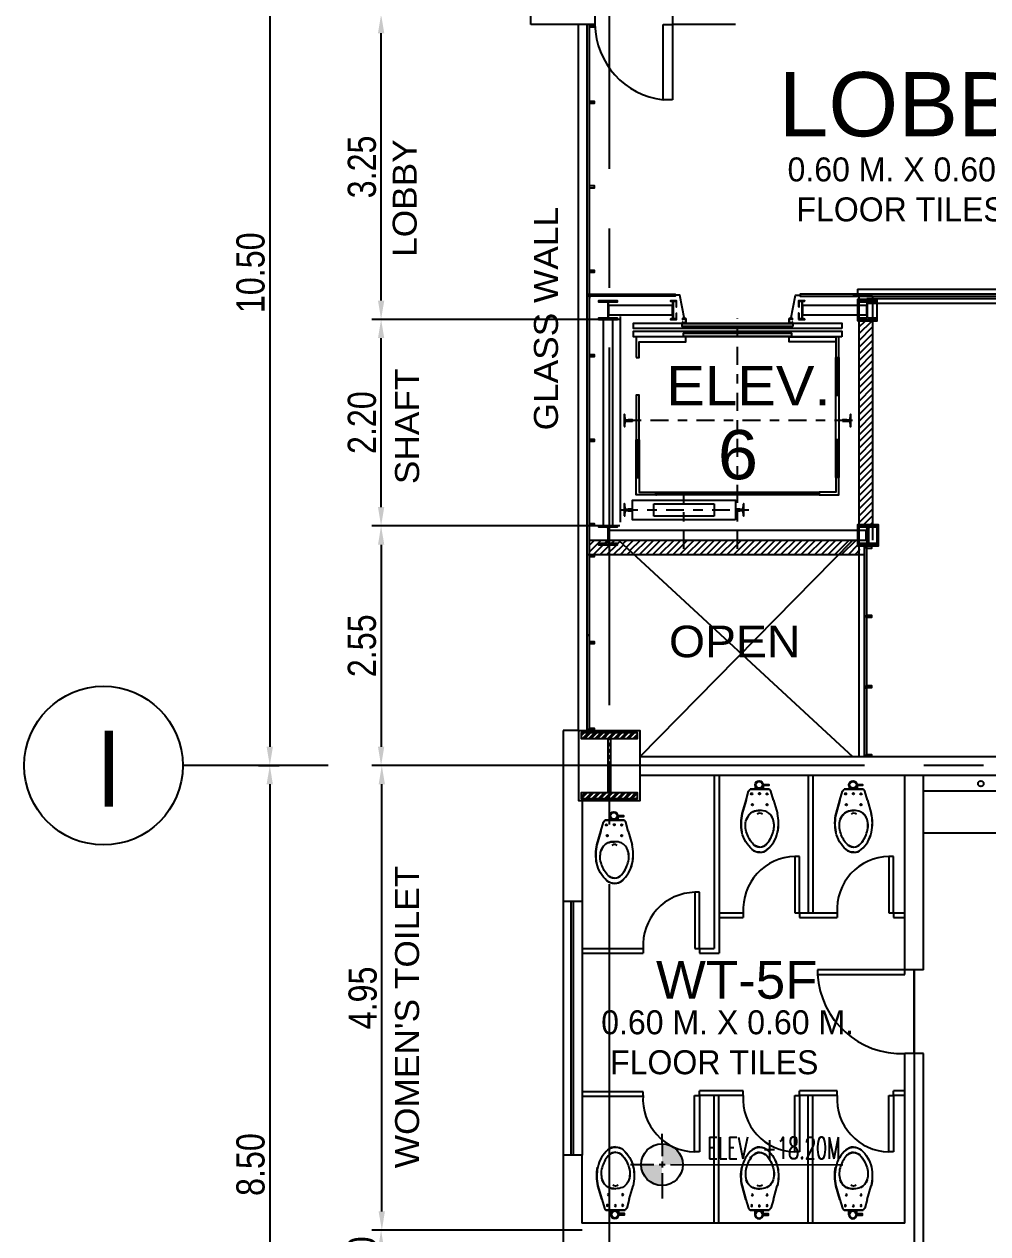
# Model space of a CAD drawing. Header units: millimetres. Extents: x 2148 to 2681, y 758 to 986.
# Drawn here: x 2406.58 to 2416.85, y 879.03 to 891.92 of the extents above; entities that cross this region are included whole.
import ezdxf

# ---------------------------------------------------------------- set-up
doc = ezdxf.new("R2010")
doc.units = ezdxf.units.MM
for name, pattern in [('ACAD_ISO02W100', [15, 12, -3]), ('CENTER2', [28.575, 19.05, -3.175, 3.175, -3.175]), ('DASHED2', [0.375, 0.25, -0.125])]:
    doc.linetypes.add(name, pattern=pattern)
for name, color, linetype in [('A-Hatch', 253, 'Continuous'), ('A-Mullion', 2, 'Continuous'), ('A-Stairs', 1, 'Continuous'), ('A-Wall', 4, 'Continuous'), ('A-Wall-RC', 6, 'Continuous'), ('A-wdw-glaz', 2, 'Continuous'), ('ar elev', 2, 'Continuous'), ('cladding', 2, 'Continuous'), ('COL-EX', 2, 'Continuous'), ('DR', 7, 'Continuous'), ('FIXTURE', 1, 'Continuous'), ('HATCH', 8, 'Continuous'), ('Layer1', 5, 'Continuous'), ('p-boarder', 2, 'Continuous'), ('QUOTE', 2, 'Continuous'), ('S_GRID LINES', 252, 'Continuous'), ('TEXT', 6, 'Continuous')]:
    doc.layers.add(name, color=color, linetype=linetype)
doc.styles.add('100', font='SIMPLEX.shx', dxfattribs={"height": 0.25})
doc.styles.add('ARIALNW', font='ARIALN.TTF')
doc.styles.add('MMTX$0$ESMX$0$X-OPTA1D', font='x-opta1d')
doc.styles.add('SWISS', font='swissl.ttf')
doc.dimstyles.new('DIM 100', dxfattribs={"dimtxt": 0.2, "dimasz": 0.2, "dimexe": 0.1, "dimexo": 0, "dimgap": 0.05, "dimtad": 1, "dimzin": 0, "dimdsep": 46, "dimtxsty": 'ARIALNW', "dimcen": 0.09, "dimclrd": 6, "dimclre": 6, "dimclrt": 13, "dimadec": 0, "dimazin": 0, "dimtfac": 1, "dimtofl": 0, "dimtmove": 2, "dimatfit": 3, "dimfxl": 1, "dimtolj": 1, "dimtzin": 0, "dimarcsym": 0})

# ---------------------------------------------------------------- blocks, each defined once
blk = doc.blocks.new('BOWL')
at = {"layer": 'DR', "color": 7, "linetype": 'Continuous'}
for p, q in [((-75570.291, -368.114), (-75570.431, -368.074)), ((-75570.431, -368.074), (-75570.291, -368.114)), ((-75570.291, -368.114), (-75570.199, -368.141)), ((-75570.199, -368.141), (-75570.178, -368.158)), ((-75570.178, -368.158), (-75570.178, -368.356)), ((-75570.178, -368.356), (-75570.178, -368.158)), ((-75570.291, -368.4), (-75570.431, -368.44)), ((-75570.291, -368.4), (-75570.431, -368.44)), ((-75570.291, -368.4), (-75570.199, -368.373)), ((-75570.199, -368.373), (-75570.178, -368.356))]:
    blk.add_line(p, q, dxfattribs=at)
at = {"layer": 'DR', "color": 8, "linetype": 'Continuous'}
for p, q in [((-75570.132, -368.209), (-75570.178, -368.209)), ((-75570.132, -368.292), (-75570.178, -368.292))]:
    blk.add_line(p, q, dxfattribs=at)
at = {"layer": 'DR', "color": 7, "linetype": 'Continuous'}
for points in [[(-75570.833, -368.257, -0.190094), (-75570.805, -368.179, -0.160718), (-75570.625, -368.072, -0.104398), (-75570.431, -368.074, -0.104398)], [(-75570.833, -368.257, 0.190094), (-75570.805, -368.335, 0.160718), (-75570.625, -368.442, 0.104398), (-75570.431, -368.44, 0.104398)]]:
    blk.add_lwpolyline(points, format="xyb", dxfattribs=at)
at = {"layer": 'DR', "color": 8, "linetype": 'Continuous'}
for points in [[(-75570.778, -368.256, -0.187036), (-75570.752, -368.192, -0.115027), (-75570.636, -368.123, -0.170967), (-75570.493, -368.118, -0.209642), (-75570.413, -368.185, -0.096036), (-75570.4, -368.257)], [(-75570.778, -368.258, 0.187036), (-75570.752, -368.322, 0.115027), (-75570.636, -368.391, 0.170967), (-75570.493, -368.396, 0.209642), (-75570.413, -368.329, 0.096036), (-75570.4, -368.257)]]:
    blk.add_lwpolyline(points, format="xyb", dxfattribs=at)
at = {"layer": 'DR', "color": 7, "linetype": 'Continuous'}
blk.add_lwpolyline([(-75570.141, -368.292), (-75570.128, -368.292), (-75570.128, -368.35), (-75570.141, -368.35)], close=True, dxfattribs=at)
at = {"layer": 'DR', "color": 8, "linetype": 'Continuous'}
for centre, radius in [((-75570.338, -368.181), 0.00745), ((-75570.226, -368.173), 0.00745), ((-75570.338, -368.333), 0.00745), ((-75570.227, -368.333), 0.00745), ((-75570.224, -368.254), 0.00745), ((-75570.132, -368.25), 0.035)]:
    blk.add_circle(centre, radius, dxfattribs=at)
at = {"layer": 'DR', "color": 7, "linetype": 'Continuous'}
blk.add_circle((-75570.132, -368.25), 0.0417, dxfattribs=at)
for centre, radius, start, end in [((-75570.534, -368.531), 0.469, 77.28, 101.1199), ((-75570.719, -368.253), 0.113, 138.4248, 182.2387), ((-75570.719, -368.261), 0.113, 177.7613, 221.5752), ((-75570.553, -368.115), 0.335, 221.3231, 257.5875), ((-75570.534, -367.983), 0.469, 258.8801, 282.72)]:
    blk.add_arc(centre, radius, start, end, dxfattribs=at)
at = {"layer": 'DR', "color": 8, "linetype": 'Continuous'}
for centre, radius, start, end in [((-75570.682, -368.258), 0.096, 129.0871, 179.204), ((-75570.53, -368.243), 0.131, 26.2125, 73.5731), ((-75570.591, -368.255), 0.191, 359.4176, 21.3602), ((-75570.682, -368.256), 0.096, 180.796, 230.9129), ((-75570.47, -368.257), 0.0422, 318.929, 41.071), ((-75570.591, -368.259), 0.191, 338.6398, 0.5824), ((-75570.546, -368.108), 0.297, 228.446, 252.3404), ((-75570.557, -368.192), 0.214, 248.4444, 287.252), ((-75570.53, -368.271), 0.131, 286.4269, 333.7875)]:
    blk.add_arc(centre, radius, start, end, dxfattribs=at)
blk = doc.blocks.new('*D2541')
at = {"layer": 'Defpoints', "color": 0, "transparency": 16777216}
for p in [(2408.651, 894.522, 0), (2409.076, 884.021, 0), (2409.195, 884.021)]:
    blk.add_point(p, dxfattribs=at)
at = {"layer": 'FIXTURE', "color": 6, "lineweight": -2, "transparency": 16777216}
for p, q in [((2408.651, 894.522), (2409.295, 894.522)), ((2409.195, 894.322), (2409.195, 884.221)), ((2409.076, 884.021), (2409.295, 884.021))]:
    blk.add_line(p, q, dxfattribs=at)
at = {"layer": 'FIXTURE', "color": 6, "transparency": 16777216}
for points in [[(2409.161, 894.322), (2409.228, 894.322), (2409.195, 894.522)], [(2409.161, 884.221), (2409.228, 884.221), (2409.195, 884.021)]]:
    blk.add_solid(points, dxfattribs=at)
at = {"layer": 'FIXTURE', "color": 13, "transparency": 16777216, "insert": (2408.991, 889.271), "char_height": 0.3, "attachment_point": 5, "rotation": 90, "style": 'ARIALNW'}
blk.add_mtext('\\A1;10.50', dxfattribs=at)
blk = doc.blocks.new('*D2542')
at = {"layer": 'Defpoints', "color": 0, "transparency": 16777216}
for p in [(2410.381, 888.774), (2412.926, 888.774, 0), (2412.926, 886.574, 0)]:
    blk.add_point(p, dxfattribs=at)
at = {"layer": 'FIXTURE', "color": 6, "lineweight": -2, "transparency": 16777216}
for p, q in [((2412.926, 888.774), (2410.281, 888.774)), ((2410.381, 886.774), (2410.381, 888.574)), ((2412.926, 886.574), (2410.281, 886.574))]:
    blk.add_line(p, q, dxfattribs=at)
at = {"layer": 'FIXTURE', "color": 6, "transparency": 16777216}
for points in [[(2410.348, 888.574), (2410.415, 888.574), (2410.381, 888.774)], [(2410.348, 886.774), (2410.415, 886.774), (2410.381, 886.574)]]:
    blk.add_solid(points, dxfattribs=at)
at = {"layer": 'FIXTURE', "color": 13, "transparency": 16777216, "insert": (2410.178, 887.674), "char_height": 0.3, "attachment_point": 5, "rotation": 90, "style": 'ARIALNW'}
blk.add_mtext('\\A1;2.20', dxfattribs=at)
blk = doc.blocks.new('*D2543')
at = {"layer": 'Defpoints', "color": 0, "transparency": 16777216}
for p in [(2412.484, 886.574), (2410.381, 884.021), (2412.321, 884.021, 0)]:
    blk.add_point(p, dxfattribs=at)
at = {"layer": 'FIXTURE', "color": 6, "lineweight": -2, "transparency": 16777216}
for p, q in [((2412.484, 886.574), (2410.281, 886.574)), ((2410.381, 886.374), (2410.381, 884.221)), ((2412.321, 884.021), (2410.281, 884.021))]:
    blk.add_line(p, q, dxfattribs=at)
at = {"layer": 'FIXTURE', "color": 6, "transparency": 16777216}
for points in [[(2410.348, 886.374), (2410.415, 886.374), (2410.381, 886.574)], [(2410.348, 884.221), (2410.415, 884.221), (2410.381, 884.021)]]:
    blk.add_solid(points, dxfattribs=at)
at = {"layer": 'FIXTURE', "color": 13, "transparency": 16777216, "insert": (2410.178, 885.297), "char_height": 0.3, "attachment_point": 5, "rotation": 90, "style": 'ARIALNW'}
blk.add_mtext('\\A1;2.55', dxfattribs=at)
blk = doc.blocks.new('*D2544')
at = {"layer": 'Defpoints', "color": 0, "transparency": 16777216}
for p in [(2410.381, 892.023), (2410.941, 892.023), (2410.941, 888.774)]:
    blk.add_point(p, dxfattribs=at)
at = {"layer": 'FIXTURE', "color": 6, "lineweight": -2, "transparency": 16777216}
for p, q in [((2410.941, 892.023), (2410.281, 892.023)), ((2410.381, 888.974), (2410.381, 891.823)), ((2410.941, 888.774), (2410.281, 888.774))]:
    blk.add_line(p, q, dxfattribs=at)
at = {"layer": 'FIXTURE', "color": 6, "transparency": 16777216}
for points in [[(2410.348, 891.823), (2410.415, 891.823), (2410.381, 892.023)], [(2410.348, 888.974), (2410.415, 888.974), (2410.381, 888.774)]]:
    blk.add_solid(points, dxfattribs=at)
at = {"layer": 'FIXTURE', "color": 13, "transparency": 16777216, "insert": (2410.178, 890.398), "char_height": 0.3, "attachment_point": 5, "rotation": 90, "style": 'ARIALNW'}
blk.add_mtext('\\A1;3.25', dxfattribs=at)
blk = doc.blocks.new('*D2545')
at = {"layer": 'Defpoints', "color": 0, "transparency": 16777216}
for p in [(2409.195, 884.021, 0), (2409.195, 875.519), (2409.295, 875.519, 0)]:
    blk.add_point(p, dxfattribs=at)
at = {"layer": 'FIXTURE', "color": 6, "lineweight": -2, "transparency": 16777216}
for p, q in [((2409.195, 884.021), (2409.295, 884.021)), ((2409.195, 883.821), (2409.195, 875.719)), ((2409.295, 875.519), (2409.095, 875.519))]:
    blk.add_line(p, q, dxfattribs=at)
at = {"layer": 'FIXTURE', "color": 6, "transparency": 16777216}
for points in [[(2409.161, 883.821), (2409.228, 883.821), (2409.195, 884.021)], [(2409.161, 875.719), (2409.228, 875.719), (2409.195, 875.519)]]:
    blk.add_solid(points, dxfattribs=at)
at = {"layer": 'FIXTURE', "color": 13, "transparency": 16777216, "insert": (2408.991, 879.77), "char_height": 0.3, "attachment_point": 5, "rotation": 90, "style": 'ARIALNW'}
blk.add_mtext('\\A1;8.50', dxfattribs=at)
blk = doc.blocks.new('*D2547')
at = {"layer": 'Defpoints', "color": 0, "transparency": 16777216}
for p in [(2410.389, 884.021), (2414.016, 884.021, 0), (2412.523, 879.07, 0)]:
    blk.add_point(p, dxfattribs=at)
at = {"layer": 'FIXTURE', "color": 6, "lineweight": -2, "transparency": 16777216}
for p, q in [((2414.016, 884.021), (2410.289, 884.021)), ((2410.389, 879.27), (2410.389, 883.821)), ((2412.523, 879.07), (2410.289, 879.07))]:
    blk.add_line(p, q, dxfattribs=at)
at = {"layer": 'FIXTURE', "color": 6, "transparency": 16777216}
for points in [[(2410.355, 883.821), (2410.422, 883.821), (2410.389, 884.021)], [(2410.355, 879.27), (2410.422, 879.27), (2410.389, 879.07)]]:
    blk.add_solid(points, dxfattribs=at)
at = {"layer": 'FIXTURE', "color": 13, "transparency": 16777216, "insert": (2410.186, 881.545), "char_height": 0.3, "attachment_point": 5, "rotation": 90, "style": 'ARIALNW'}
blk.add_mtext('\\A1;4.95', dxfattribs=at)
blk = doc.blocks.new('*D2548')
at = {"layer": 'Defpoints', "color": 0, "transparency": 16777216}
for p in [(2412.215, 879.07), (2410.381, 878.27), (2412.526, 878.27, 0)]:
    blk.add_point(p, dxfattribs=at)
at = {"layer": 'FIXTURE', "color": 6, "lineweight": -2, "transparency": 16777216}
for p, q in [((2412.215, 879.07), (2410.281, 879.07)), ((2410.381, 878.87), (2410.381, 878.47)), ((2412.526, 878.27), (2410.281, 878.27))]:
    blk.add_line(p, q, dxfattribs=at)
at = {"layer": 'FIXTURE', "color": 6, "transparency": 16777216}
for points in [[(2410.348, 878.87), (2410.415, 878.87), (2410.381, 879.07)], [(2410.348, 878.47), (2410.415, 878.47), (2410.381, 878.27)]]:
    blk.add_solid(points, dxfattribs=at)
at = {"layer": 'FIXTURE', "color": 13, "transparency": 16777216, "insert": (2410.178, 878.67), "char_height": 0.3, "attachment_point": 5, "rotation": 90, "style": 'ARIALNW'}
blk.add_mtext('\\A1;0.80', dxfattribs=at)
blk = doc.blocks.new('*D2554')
at = {"layer": 'Defpoints', "color": 0, "transparency": 16777216}
for p in [(2416.063, 880.954, 0), (2415.061, 875.543), (2416.063, 874.077)]:
    blk.add_point(p, dxfattribs=at)
at = {"layer": 'FIXTURE', "color": 6, "lineweight": -2, "transparency": 16777216}
for p, q in [((2416.063, 880.954), (2416.063, 873.977)), ((2415.061, 875.543), (2415.061, 873.977)), ((2415.261, 874.077), (2415.863, 874.077))]:
    blk.add_line(p, q, dxfattribs=at)
at = {"layer": 'FIXTURE', "color": 6, "transparency": 16777216}
for points in [[(2415.261, 874.11), (2415.261, 874.043), (2415.061, 874.077)], [(2415.863, 874.11), (2415.863, 874.043), (2416.063, 874.077)]]:
    blk.add_solid(points, dxfattribs=at)
at = {"layer": 'FIXTURE', "color": 13, "transparency": 16777216, "insert": (2415.562, 874.28), "char_height": 0.3, "attachment_point": 5, "style": 'ARIALNW'}
blk.add_mtext('\\A1;1.00', dxfattribs=at)

msp = doc.modelspace()

# ---------------------------------------------------------------- hatches: boundary and pattern name
at = {"layer": 'A-Hatch'}
h = msp.add_hatch(dxfattribs=at)
h.set_pattern_fill('ANSI32', color=256, scale=0.005, style=0)
h.set_pattern_definition([(45, (122.653275, 3e-13), (-0.0336759605, 0.0336759605), []), (45, (122.675726, 3e-13), (-0.0336759605, 0.0336759605), [])])
h.paths.add_polyline_path([(2412.8288363, 884.308508), (2413.1138363, 884.308508), (2413.1138363, 884.368508), (2412.5138363, 884.368508), (2412.5138363, 884.308508), (2412.7988363, 884.308508), (2412.7988363, 883.728508), (2412.5138363, 883.728508), (2412.5138363, 883.668508), (2413.1138363, 883.668508), (2413.1138363, 883.728508), (2412.8288363, 883.728508)])
at = {"layer": 'HATCH'}
h = msp.add_hatch(dxfattribs=at)
h.set_pattern_fill('ANSI31', color=256, scale=0.016, style=0)
h.set_pattern_definition([(45, (-242.45235, 112.380505), (-0.0359210245, 0.0359210245), [])])
h.paths.add_polyline_path([(2415.4728807, 886.5853928), (2415.5500587, 886.5853928), (2415.5504475, 888.7599688), (2415.4728688, 888.7599688)])
h.paths.add_polyline_path([(2415.5500587, 886.5853928), (2415.6228807, 886.5853928), (2415.6228688, 888.7599688), (2415.5504475, 888.7599688)])
h = msp.add_hatch(dxfattribs=at)
h.set_pattern_fill('ANSI31', color=256, scale=0.016, style=0)
h.set_pattern_definition([(45, (122.653275, -8e-10), (-0.0359210245, 0.0359210245), [])])
h.paths.add_polyline_path([(2413.0770695, 886.2690861), (2412.909897, 886.4236083), (2412.8176727, 886.4236083), (2412.8176727, 886.3987285), (2412.8192319, 886.3924918), (2412.8239094, 886.3878143), (2412.8301461, 886.3862551), (2412.9143417, 886.3862551), (2412.9143417, 886.3737817), (2412.8138363, 886.3737817), (2412.8138363, 886.2690861)])
h.paths.add_polyline_path([(2412.8138363, 886.2690861), (2412.8138363, 886.3737817), (2412.7132078, 886.3737817), (2412.7132078, 886.3862551), (2412.7958442, 886.3862551), (2412.8036401, 886.3878143), (2412.8083176, 886.3924918), (2412.8098768, 886.3987285), (2412.8098768, 886.4236083), (2412.6013039, 886.4236083), (2412.6013039, 886.2690861), (2412.6526473, 886.2690861)])
h = msp.add_hatch(dxfattribs=at)
h.set_pattern_fill('ANSI31', color=256, scale=0.016, style=0)
h.set_pattern_definition([(45, (122.63969, -8e-10), (-0.0359210245, 0.0359210245), [])])
h.paths.add_polyline_path([(2415.4883569, 886.2736754), (2415.4883569, 886.3603938), (2415.4592812, 886.3603938), (2415.4592812, 886.4236754), (2412.9321444, 886.4236754), (2412.9321444, 886.420499), (2413.0909881, 886.2736754)])
at = {"layer": 'Layer1'}
for points in [[(2413.3755448, 879.9905082), (2413.3753092, 879.7685046), (2413.5973129, 879.768269, 0.4142135624)], [(2413.3751075, 879.5454011), (2413.3753267, 879.7679058), (2413.1533394, 879.7676404, 0.4142135624)]]:
    msp.add_hatch(color=32, dxfattribs=at).paths.add_polyline_path(points)

# ---------------------------------------------------------------- linework, layer by layer
for p, q in [((2413.3856677, 891.1145249, 0), (2413.3856677, 891.9145249, 0)), ((2413.3856677, 891.9145249, 0), (2413.4856677, 891.9145249, 0)), ((2413.4856677, 891.9145249, 0), (2413.4856677, 891.1145249, 0)), ((2413.4856677, 891.1145249, 0), (2413.3856677, 891.1145249, 0))]:
    msp.add_line(p, q)
at = {"ltscale": 0.05}
for p, q in [((2412.6013039, 889.0172577, 0), (2412.6013039, 889.0011206, 0)), ((2412.9321444, 886.6120786, 0), (2412.9321444, 888.8063904, 0))]:
    msp.add_line(p, q, dxfattribs=at)
msp.add_circle((2407.422451, 884.0205212, 0), 0.8452448)
at = {"layer": 'A-Mullion'}
for points, elevation in [([(2412.6013039, 891.9118882), (2412.6526473, 891.9118882), (2412.6526473, 891.8862168), (2412.6013039, 891.8862168)], 0.0000001), ([(2412.6013039, 891.0992797), (2412.6526473, 891.0992797), (2412.6526473, 891.0736083), (2412.6013039, 891.0736083)], 0), ([(2412.6013039, 890.1992797), (2412.6526473, 890.1992797), (2412.6526473, 890.1736083), (2412.6013039, 890.1736083)], 0), ([(2412.6013039, 889.2992797), (2412.6526473, 889.2992797), (2412.6526473, 889.2736083), (2412.6013039, 889.2736083)], 0), ([(2412.6013039, 888.3992797), (2412.6526473, 888.3992797), (2412.6526473, 888.3736083), (2412.6013039, 888.3736083)], 0), ([(2412.6013039, 887.4992797), (2412.6526473, 887.4992797), (2412.6526473, 887.4736083), (2412.6013039, 887.4736083)], 0), ([(2412.6013039, 886.5992797), (2412.6526473, 886.5992797), (2412.6526473, 886.5736083), (2412.6013039, 886.5736083)], 0), ([(2415.5554474, 886.3603938), (2415.6067908, 886.3603938), (2415.6067908, 886.3347224), (2415.5554474, 886.3347224)], 0), ([(2412.6013039, 886.2690861), (2412.6526473, 886.2690861), (2412.6526473, 886.2434147), (2412.6013039, 886.2434147)], 0), ([(2415.5554474, 885.6242594), (2415.6067908, 885.6242594), (2415.6067908, 885.598588), (2415.5554474, 885.598588)], 0), ([(2412.6013039, 885.3441327), (2412.6526473, 885.3441327), (2412.6526473, 885.3184613), (2412.6013039, 885.3184613)], 0), ([(2415.5554474, 884.8752892), (2415.6067908, 884.8752892), (2415.6067908, 884.8496178), (2415.5554474, 884.8496178)], 0), ([(2412.6013039, 884.4191793), (2412.6526473, 884.4191793), (2412.6526473, 884.393508), (2412.6013039, 884.393508)], 0), ([(2415.5554474, 884.1391548), (2415.6067908, 884.1391548), (2415.6067908, 884.1134834), (2415.5554474, 884.1134834)], 0)]:
    msp.add_lwpolyline(points, close=True, dxfattribs=dict(at, elevation=elevation))
at = {"layer": 'A-Stairs', "ltscale": 10}
for p, q in [((2415.4570215, 889.095938, 0.0000005), (2421.1073075, 889.095938, 0)), ((2415.459267, 889.020938, 0), (2421.060959, 889.020938, 0)), ((2415.5070215, 889.045938, 0.0000005), (2421.1073075, 889.045938, 0)), ((2415.5591192, 888.995938, 0), (2420.621957, 888.995938, 0)), ((2415.5591195, 888.945938, 0), (2420.603066, 888.945938, 0))]:
    msp.add_line(p, q, dxfattribs=at)
at = {"layer": 'A-Wall', "ltscale": 10}
for p, q in [((2411.9754267, 891.9145249, 0), (2411.9754267, 894.928508, 0)), ((2412.6606222, 892.1210246, 0), (2412.6606222, 891.9145249, 0)), ((2413.4856677, 892.1210246, 0), (2413.4856677, 891.9145249, 0)), ((2412.6606222, 891.9145249, 0), (2411.9754267, 891.9145249, 0)), ((2414.1571332, 891.9145249, 0), (2413.4856677, 891.9145249, 0)), ((2415.5591191, 889.020938, 0), (2415.4091191, 889.0209372, 0)), ((2415.609267, 889.020938, 0), (2415.459267, 889.0209372, 0)), ((2415.6092798, 889.0183856, 0), (2415.4592798, 889.0183847, 0)), ((2415.4728546, 889.020938, 0), (2415.472868, 886.5736083, 0)), ((2412.6013039, 886.4236083, 0.0000001), (2415.5591333, 886.4236083, 0.0000001)), ((2412.5877163, 886.2690861, 0.0000001), (2415.5304474, 886.2690861, 0.0000001)), ((2412.4888363, 884.393508, 0), (2412.3209023, 884.393508, 0)), ((2412.320903, 884.393508, 0), (2412.320903, 882.5741887, 0)), ((2421.4388363, 884.1134834, 0), (2413.1388363, 884.1134834, 0)), ((2419.5331321, 883.9134834, 0), (2413.1388363, 883.9134834, 0)), ((2415.9631321, 881.8443308, 0), (2415.9631321, 883.9134834, 0)), ((2416.1631321, 881.8443308, 0), (2416.1631321, 883.9134834, 0)), ((2412.5227696, 883.643508, -0.0000001), (2412.5227696, 882.5741887, -0.0000001)), ((2412.5227696, 882.5741887, 0), (2412.3221417, 882.5741887, 0)), ((2416.1631321, 881.8443308, 0), (2415.9631321, 881.8443308, 0)), ((2416.1631321, 881.8443308, 0), (2415.9631321, 881.8443308, 0)), ((2416.1631321, 881.8443308, 0), (2415.9631321, 881.8443308, 0)), ((2416.1631321, 881.8443308, 0), (2415.9631321, 881.8443308, 0)), ((2416.1631321, 880.9543308, 0), (2415.9631321, 880.9543308, 0)), ((2416.1631321, 880.9543308, 0), (2415.9631321, 880.9543308, 0)), ((2416.1631321, 880.9543308, 0), (2415.9631321, 880.9543308, 0)), ((2416.1631321, 880.9543308, 0), (2415.9631321, 880.9543308, 0)), ((2415.9631321, 879.1447829, 0), (2415.9631321, 880.9543308, 0)), ((2416.1631321, 878.1947829, 0), (2416.1631321, 880.9543308, 0)), ((2412.5215302, 879.8711427, 0), (2412.3209023, 879.8711427, 0)), ((2412.320903, 879.8711427, 0), (2412.320903, 877.8602797, 0)), ((2412.5215302, 879.8711427, 0), (2412.5215302, 879.1447829, 0)), ((2415.9631321, 879.1447829, 0), (2412.5215302, 879.1447829, 0))]:
    msp.add_line(p, q, dxfattribs=at)
at = {"layer": 'A-Wall'}
msp.add_line((2415.6228688, 886.4236083, 0), (2415.6228688, 889.020938, 0), dxfattribs=at)
for p in [(2415.5554474, 886.3475581, 0), (2412.5877163, 885.4085581, 0.0000001), (2415.5554474, 884.841382, 0), (2412.5877163, 884.4063437, 0.0000001)]:
    msp.add_point(p, dxfattribs=at)
at = {"layer": 'A-Wall-RC'}
for p, q in [((2412.3209023, 882.5741887, 0), (2412.3209037, 879.8711427, 0)), ((2412.5227696, 882.5741887, 0), (2412.5227696, 879.8711427, 0))]:
    msp.add_line(p, q, dxfattribs=at)
at = {"layer": 'A-wdw-glaz', "ltscale": 10}
for p, q in [((2412.5763039, 884.393508, 0), (2412.5763039, 891.9145249, 0)), ((2412.6013039, 884.393508, 0), (2412.6013039, 891.9145249, 0)), ((2412.408166, 879.8711427, 0), (2412.408166, 882.5741887, 0)), ((2412.433166, 879.8711427, 0), (2412.433166, 882.5741887, 0))]:
    msp.add_line(p, q, dxfattribs=at)
at = {"layer": 'ar elev'}
msp.add_line((2415.609294, 889.0430945, 0), (2415.609294, 889.0228252, 0), dxfattribs=at)
at = {"layer": 'ar elev', "color": 8, "linetype": 'CENTER2', "ltscale": 0.01}
for p, q in [((2414.1796921, 886.3287903, 0), (2414.179692, 888.7829365, 0)), ((2415.405206, 887.6961895, 0), (2412.9541781, 887.6961894, 0)), ((2413.6090329, 886.3287903, 0), (2413.6090329, 886.8994495, 0)), ((2412.9278634, 886.7435317, 0), (2414.342233, 886.7435317, 0))]:
    msp.add_line(p, q, dxfattribs=at)
at = {"layer": 'ar elev', "elevation": 0}
for points in [[(2412.5877163, 889.0430945), (2413.5150703, 889.0430945), (2413.5150703, 889.0228252), (2412.5877163, 889.0228252)], [(2413.6132983, 888.7780342), (2413.5634046, 889.0337394), (2413.5135109, 889.0337394)], [(2414.7483799, 888.7780342), (2414.7982736, 889.0337394), (2414.8481673, 889.0337394)], [(2415.609294, 889.0430945), (2414.8481675, 889.0430945), (2414.8481675, 889.0228252), (2415.609294, 889.0228252)], [(2415.2898268, 888.6784716), (2413.0695573, 888.6784716), (2413.0695573, 888.7330428), (2415.2898268, 888.7330429), (2415.2898268, 888.6784717)], [(2413.0991817, 888.3697543), (2413.1303652, 888.3697543), (2413.1303652, 888.533468), (2413.6293022, 888.533468), (2413.6293022, 888.5880393), (2413.0991817, 888.5880393), (2413.0991817, 888.3697543)], [(2413.3096707, 886.9337514), (2413.3096707, 886.904127), (2413.0991817, 886.904127), (2413.0991817, 887.0896692), (2413.1303652, 887.0896692), (2413.1303652, 886.9337514), (2413.3096707, 886.9337514)], [(2415.0497134, 886.9337514), (2415.0497134, 886.904127), (2415.2602024, 886.904127), (2415.2602024, 887.0896692), (2415.2290189, 887.0896692), (2415.2290189, 886.9337514), (2415.0497134, 886.9337514)]]:
    msp.add_lwpolyline(points, dxfattribs=at)
for points in [[(2412.7822566, 888.7858301), (2412.6996201, 888.7858301), (2412.6996201, 888.7733567), (2412.9007541, 888.7733567), (2412.9007541, 888.7858301), (2412.8165585, 888.7858301), (2412.8103218, 888.7873893), (2412.8056443, 888.7920668), (2412.8040851, 888.7983035), (2412.8040851, 888.9479846), (2412.8056443, 888.9557805), (2412.8103218, 888.960458), (2412.8165585, 888.9620172), (2412.9007541, 888.9620172), (2412.9007541, 888.9729315), (2412.6996201, 888.9729315), (2412.6996201, 888.9620172), (2412.7822566, 888.9620172), (2412.7900525, 888.960458), (2412.79473, 888.9557805), (2412.7962892, 888.9479846), (2412.7962892, 888.7983035), (2412.79473, 888.7920668), (2412.7900525, 888.7873893)], [(2413.5228661, 888.9651356), (2413.5244253, 888.9588989), (2413.5244253, 888.9121235), (2413.5259845, 888.9090052), (2413.5291029, 888.9090052), (2413.530662, 888.9090052), (2413.530662, 888.9729315), (2413.4651766, 888.9729315), (2413.4651766, 888.9713723), (2413.4667357, 888.9682539), (2413.4698541, 888.9682539), (2413.5166294, 888.9682539)], [(2413.4885642, 888.7795934), (2413.4979193, 888.7795934), (2413.4979193, 888.9682539), (2413.4885642, 888.9682539)], [(2414.8310165, 888.9090052), (2414.835694, 888.9090052), (2414.8372532, 888.9121235), (2414.8372532, 888.9588989), (2414.8388124, 888.9651356), (2414.8450491, 888.968254), (2414.8949428, 888.968254), (2414.896502, 888.9713723), (2414.896502, 888.9729315), (2414.8310165, 888.9729315)], [(2414.8637593, 888.7795934), (2414.8731143, 888.7795934), (2414.8731143, 888.968254), (2414.8637593, 888.968254)], [(2415.4592812, 888.7599688), (2415.6676991, 888.7599688), (2415.6676991, 888.9849678), (2415.4592812, 888.9849678)], [(2415.4609244, 888.7733567), (2415.6620584, 888.7733567), (2415.6620584, 888.7858301), (2415.579422, 888.7858301), (2415.5716261, 888.7873893), (2415.5669485, 888.7920668), (2415.5653894, 888.7983036), (2415.5653894, 888.9479846), (2415.5669485, 888.9557805), (2415.5716261, 888.9604581), (2415.579422, 888.9620173), (2415.6620584, 888.9620173), (2415.6620584, 888.9729315), (2415.4609244, 888.9729315), (2415.4609244, 888.9620173), (2415.5451201, 888.9620173), (2415.5513568, 888.9604581), (2415.5560343, 888.9557805), (2415.5575935, 888.9479846), (2415.5575935, 888.7983036), (2415.5560343, 888.7920668), (2415.5513568, 888.7873893), (2415.5451201, 888.7858301), (2415.4609244, 888.7858301)], [(2413.4651766, 888.7749159), (2413.4651766, 888.7733567), (2413.530662, 888.7733567), (2413.530662, 888.8388422), (2413.5291029, 888.8388422), (2413.5259845, 888.837283), (2413.5244253, 888.8341646), (2413.5244253, 888.7873893), (2413.5228661, 888.7827118), (2413.5166294, 888.7795934), (2413.4698541, 888.7795934), (2413.4667357, 888.7780342)], [(2414.8310165, 888.7733567), (2414.896502, 888.7733567), (2414.896502, 888.7749159), (2414.8949428, 888.7780342), (2414.8918245, 888.7795934), (2414.8450491, 888.7795934), (2414.8388124, 888.7827118), (2414.8372532, 888.7873893), (2414.8372532, 888.8341646), (2414.835694, 888.837283), (2414.8325757, 888.8388422), (2414.8310165, 888.8388422)], [(2414.7706205, 888.6971818), (2413.5903227, 888.6971818), (2413.5903227, 888.7299245), (2414.7706205, 888.7299245)], [(2413.5950001, 888.734602), (2413.5981185, 888.7330428), (2413.6261837, 888.7330428), (2413.629302, 888.734602), (2413.629302, 888.7361612), (2413.629302, 888.7798182), (2413.629302, 888.7829365), (2413.6261837, 888.7829365), (2413.5981185, 888.7829365), (2413.5950001, 888.7829365), (2413.5950001, 888.7735815), (2413.5965593, 888.7735815), (2413.5965593, 888.7813774), (2413.6277428, 888.7813774), (2413.6277428, 888.7361612), (2413.5965593, 888.7361612), (2413.5965593, 888.7439571), (2413.5950001, 888.7439571)], [(2414.7332001, 888.7330429), (2414.7612653, 888.7330429), (2414.7643836, 888.734602), (2414.7643836, 888.7361612), (2414.7643836, 888.7439571), (2414.7628245, 888.7439571), (2414.7628245, 888.7361612), (2414.7316409, 888.7361612), (2414.7316409, 888.7813774), (2414.7628245, 888.7813774), (2414.7628245, 888.7735815), (2414.7643836, 888.7735815), (2414.7643836, 888.7798182), (2414.7643836, 888.7829365), (2414.7612653, 888.7829365), (2414.7332001, 888.7829365), (2414.7300817, 888.7829365), (2414.7300817, 888.7798182), (2414.7300817, 888.7361612), (2414.7300817, 888.734602)], [(2415.2898268, 888.5880393), (2413.0695573, 888.5880393), (2413.0695573, 888.6488472), (2415.2898268, 888.6488472)], [(2414.7550287, 888.5927168), (2413.6043553, 888.5927168), (2413.6043553, 888.6270187), (2414.7550287, 888.6270187)], [(2415.2290189, 888.5334681), (2414.7300819, 888.5334681), (2414.7300819, 888.5880393), (2415.2290189, 888.5880393)], [(2415.2290189, 888.3697544), (2415.2602024, 888.3697544), (2415.2602024, 888.5880393), (2415.2290189, 888.5880393)], [(2413.0991817, 887.4919371), (2413.1303652, 887.4919371), (2413.1303652, 887.9674864), (2413.0991817, 887.9674864)], [(2415.2602024, 887.4919371), (2415.2290189, 887.4919371), (2415.2290189, 887.9674864), (2415.2602024, 887.9674864)], [(2413.3159074, 886.904127), (2413.3096707, 886.904127), (2413.3096707, 886.904127), (2413.3159074, 886.904127)], [(2414.1594227, 886.6390667), (2413.0602022, 886.6390667), (2413.0602022, 886.8479966), (2414.1594227, 886.8479966)], [(2412.7822566, 886.3862551), (2412.6996202, 886.3862551), (2412.6996202, 886.3737817), (2412.9007541, 886.3737817), (2412.9007541, 886.3862551), (2412.8165585, 886.3862551), (2412.8103218, 886.3878143), (2412.8056443, 886.3924918), (2412.8040851, 886.3987285), (2412.8040851, 886.5484096), (2412.8056443, 886.5546463), (2412.8103218, 886.560883), (2412.8165585, 886.5624422), (2412.9007541, 886.5624422), (2412.9007541, 886.5733565), (2412.6996202, 886.5733565), (2412.6996202, 886.5624422), (2412.7822566, 886.5624422), (2412.7900525, 886.560883), (2412.79473, 886.5546463), (2412.7962892, 886.5484096), (2412.7962892, 886.3987285), (2412.79473, 886.3924918), (2412.7900525, 886.3878143)], [(2412.79473, 886.5546463), (2412.7962892, 886.5484096), (2412.7962892, 886.3987285), (2412.79473, 886.3924918), (2412.7900525, 886.3878143), (2412.7822566, 886.3862551), (2412.6996202, 886.3862551), (2412.6996202, 886.3737817), (2412.9007541, 886.3737817), (2412.9007541, 886.3862551), (2412.8165585, 886.3862551), (2412.8103218, 886.3878143), (2412.8056443, 886.3924918), (2412.8040851, 886.3987285), (2412.8040851, 886.5484096), (2412.8056443, 886.5546463), (2412.8103218, 886.560883), (2412.8165585, 886.5624422), (2412.9007541, 886.5624422), (2412.9007541, 886.5733565), (2412.6996202, 886.5733565), (2412.6996202, 886.5624422), (2412.7822566, 886.5624422), (2412.7900525, 886.560883)], [(2415.4592812, 886.3603938), (2415.6676991, 886.3603938), (2415.6676991, 886.5853928), (2415.4592812, 886.5853928)], [(2415.4609245, 886.3737817), (2415.6620584, 886.3737817), (2415.6620584, 886.3862551), (2415.579422, 886.3862551), (2415.5716261, 886.3878143), (2415.5669486, 886.3924919), (2415.5653894, 886.3987286), (2415.5653894, 886.5484097), (2415.5669486, 886.5562056), (2415.5716261, 886.5608831), (2415.579422, 886.5624423), (2415.6620584, 886.5624423), (2415.6620584, 886.5733565), (2415.4609245, 886.5733565), (2415.4609245, 886.5624423), (2415.5451201, 886.5624423), (2415.5513568, 886.5608831), (2415.5560343, 886.5562056), (2415.5575935, 886.5484097), (2415.5575935, 886.3987286), (2415.5560343, 886.3924919), (2415.5513568, 886.3878143), (2415.5451201, 886.3862551), (2415.4609245, 886.3862551)], [(2415.4728688, 886.3603938), (2415.6812867, 886.3603938), (2415.6812867, 886.5853928), (2415.4728688, 886.5853928)], [(2415.4745121, 886.3737817), (2415.675646, 886.3737817), (2415.675646, 886.3862551), (2415.5930096, 886.3862551), (2415.5852137, 886.3878143), (2415.5805362, 886.3924919), (2415.578977, 886.3987286), (2415.578977, 886.5484097), (2415.5805362, 886.5562056), (2415.5852137, 886.5608831), (2415.5930096, 886.5624423), (2415.675646, 886.5624423), (2415.675646, 886.5733565), (2415.4745121, 886.5733565), (2415.4745121, 886.5624423), (2415.5587077, 886.5624423), (2415.5649444, 886.5608831), (2415.5696219, 886.5562056), (2415.5711811, 886.5484097), (2415.5711811, 886.3987286), (2415.5696219, 886.3924919), (2415.5649444, 886.3878143), (2415.5587077, 886.3862551), (2415.4745121, 886.3862551)]]:
    msp.add_lwpolyline(points, close=True, dxfattribs=at)
at = {"layer": 'ar elev', "color": 3, "elevation": 0}
for points in [[(2412.8040851, 888.8232504), (2413.4885642, 888.8232504), (2413.4885642, 888.9230378), (2412.8040851, 888.9230378)], [(2414.8731143, 888.8232504), (2415.5575935, 888.8232504), (2415.5575935, 888.9230378), (2414.8731143, 888.9230378)], [(2412.7495139, 886.5733565), (2412.8493013, 886.5733565), (2412.8493012, 888.7733567), (2412.7495138, 888.7733567)], [(2412.7962892, 886.4236754), (2415.5497976, 886.4236754), (2415.5497976, 886.5234628), (2412.7962892, 886.5234628)]]:
    msp.add_lwpolyline(points, close=True, dxfattribs=at)
at = {"layer": 'ar elev', "color": 8, "elevation": 0}
for points in [[(2415.2602024, 887.9674864), (2415.2290189, 887.9674864), (2415.2290189, 888.3697544), (2415.2602024, 888.3697544)], [(2415.2508474, 887.9674864), (2415.2399331, 887.9674864), (2415.2399331, 888.3697544), (2415.2508474, 888.3697544)], [(2412.9713291, 887.6338223), (2412.9744474, 887.6338223), (2412.9775658, 887.6338223), (2412.979125, 887.6369407), (2412.9822433, 887.6852752), (2412.9838025, 887.6899527), (2412.98848, 887.6915119), (2413.0103085, 887.6915119), (2413.0149861, 887.6883935), (2413.0305778, 887.6883935), (2413.058643, 887.6883935), (2413.0602022, 887.6899527), (2413.0602022, 887.7039853), (2413.058643, 887.7039853), (2413.0149861, 887.7039853), (2413.0103085, 887.700867), (2412.98848, 887.700867), (2412.9838025, 887.7039853), (2412.9822433, 887.7086629), (2412.979125, 887.7569974), (2412.9775658, 887.7585566), (2412.9744474, 887.7601157), (2412.9713291, 887.7601157)], [(2415.2991819, 887.6899528), (2415.3007411, 887.6883936), (2415.344398, 887.6883936), (2415.344398, 887.6899528), (2415.3490756, 887.6915119), (2415.3709041, 887.6915119), (2415.3755816, 887.6899528), (2415.3771408, 887.6852752), (2415.3802591, 887.6369407), (2415.3818183, 887.6338223), (2415.388055, 887.6338223), (2415.388055, 887.7601158), (2415.3849367, 887.7601158), (2415.3818183, 887.7585566), (2415.3802591, 887.7569974), (2415.3771408, 887.7086629), (2415.3755816, 887.7039854), (2415.3709041, 887.700867), (2415.3490756, 887.700867), (2415.344398, 887.7039854), (2415.3288063, 887.7039854), (2415.3007411, 887.7039854), (2415.2991819, 887.7039854)], [(2413.1303652, 887.0896692), (2413.0991817, 887.0896692), (2413.0991817, 887.4919371), (2413.1303652, 887.4919371)], [(2413.119451, 887.0896692), (2413.1100959, 887.0896692), (2413.1100959, 887.4919371), (2413.119451, 887.4919371)], [(2415.2602024, 887.0896692), (2415.2290189, 887.0896692), (2415.2290189, 887.4919371), (2415.2602024, 887.4919371)], [(2415.2508474, 887.0896692), (2415.2399331, 887.0896692), (2415.2399331, 887.4919371), (2415.2508474, 887.4919371)], [(2415.0497134, 886.904127), (2413.3096707, 886.904127), (2413.3096707, 886.9337514), (2415.0497134, 886.9337514)], [(2415.0497134, 886.9134821), (2413.3096707, 886.9134821), (2413.3096707, 886.9243963), (2415.0497134, 886.9243963)], [(2412.9713291, 886.6796054), (2412.9744474, 886.6796054), (2412.9775658, 886.6811645), (2412.979125, 886.6842829), (2412.9822433, 886.7326174), (2412.9838025, 886.7372949), (2412.98848, 886.7388541), (2413.0103085, 886.7388541), (2413.0149861, 886.7357358), (2413.0586431, 886.7357358), (2413.0602022, 886.7372949), (2413.0602022, 886.7513276), (2413.0149861, 886.7513276), (2413.0103085, 886.7482092), (2412.98848, 886.7482092), (2412.9838025, 886.7513276), (2412.9822433, 886.7560051), (2412.979125, 886.8027804), (2412.9775658, 886.8058988), (2412.9744474, 886.807458), (2412.9713291, 886.807458)], [(2414.2093164, 886.7388541), (2414.2311449, 886.7388541), (2414.2358225, 886.737295), (2414.2373816, 886.7326174), (2414.2405, 886.6842829), (2414.2420592, 886.6811646), (2414.2451775, 886.6796054), (2414.2482959, 886.6796054), (2414.2482959, 886.807458), (2414.2451775, 886.807458), (2414.2420592, 886.8058988), (2414.2405, 886.8027804), (2414.2373816, 886.7560051), (2414.2358225, 886.7513276), (2414.2311449, 886.7482092), (2414.2093164, 886.7482092), (2414.2046389, 886.7513276), (2414.1609819, 886.7513276), (2414.1594227, 886.7513276), (2414.1594227, 886.737295), (2414.1609819, 886.7357358), (2414.2046389, 886.7357358)]]:
    msp.add_lwpolyline(points, close=True, dxfattribs=at)
at = {"layer": 'ar elev', "linetype": 'ACAD_ISO02W100', "ltscale": 0.3, "elevation": 0}
msp.add_lwpolyline([(2413.9302236, 886.6780462), (2413.2894014, 886.6780462), (2413.2894014, 886.8105763), (2413.9302236, 886.8105763)], close=True, dxfattribs=at)
at = {"layer": 'cladding', "elevation": 0}
msp.add_lwpolyline([(2412.4888363, 884.393508), (2413.1388363, 884.393508), (2413.1388363, 883.643508), (2412.4888363, 883.643508)], close=True, dxfattribs=at)
at = {"layer": 'COL-EX', "elevation": 0}
msp.add_lwpolyline([(2412.8288363, 884.308508), (2413.1138363, 884.308508), (2413.1138363, 884.368508), (2412.5138363, 884.368508), (2412.5138363, 884.308508), (2412.7988363, 884.308508), (2412.7988363, 883.728508), (2412.5138363, 883.728508), (2412.5138363, 883.668508), (2413.1138363, 883.668508), (2413.1138363, 883.728508), (2412.8288363, 883.728508)], close=True, dxfattribs=at)
at = {"layer": 'DR', "ltscale": 10}
for p, q in [((2413.9325553, 883.9134834, 0), (2413.9325553, 882.4027589, 0)), ((2413.9325553, 883.9134834, 0), (2413.9325553, 882.4027589, 0)), ((2413.9325553, 883.9069837, 0), (2413.9325553, 882.070599, 0)), ((2413.9325553, 883.9069837, 0), (2413.9325553, 882.070599, 0)), ((2413.9825553, 883.9134834, 0), (2413.9825553, 882.4527589, 0)), ((2413.9825553, 883.9134834, 0), (2413.9825553, 882.4527589, 0)), ((2413.9825553, 883.9069837, 0), (2413.9825553, 882.020599, 0)), ((2413.9825553, 883.9069837, 0), (2413.9825553, 882.020599, 0)), ((2414.9325553, 883.9134834, 0), (2414.9325553, 882.4527589, 0)), ((2414.9331321, 883.9134834, 0), (2414.9331321, 882.4527589, 0)), ((2414.9331321, 883.9134834, 0), (2414.9331321, 882.4527589, 0)), ((2414.9825553, 883.9134834, 0), (2414.9825553, 882.4527589, 0)), ((2414.9831321, 883.9134834, 0), (2414.9831321, 882.4527589, 0)), ((2414.9831321, 883.9134834, 0), (2414.9831321, 882.4527589, 0)), ((2416.1631321, 883.7527589, 0), (2419.5331321, 883.7527589, 0)), ((2416.1631321, 883.3027589, 0), (2419.5331321, 883.3027589, 0)), ((2414.8415665, 883.0527589, 0), (2414.7915665, 883.0527589, 0)), ((2414.7915665, 883.0527589, 0), (2414.7915665, 882.4527589, 0)), ((2414.8415665, 882.4527589, 0), (2414.8415665, 883.0527589, 0)), ((2415.8421433, 883.0527589, 0), (2415.7921433, 883.0527589, 0)), ((2415.7921433, 883.0527589, 0), (2415.7921433, 882.4527589, 0)), ((2415.8421433, 882.4527589, 0), (2415.8421433, 883.0527589, 0)), ((2413.7741511, 882.670599, 0), (2413.7241511, 882.670599, 0)), ((2413.7241511, 882.670599, 0), (2413.7241511, 882.070599, 0)), ((2413.7741511, 882.070599, 0), (2413.7741511, 882.670599, 0)), ((2413.9825553, 882.4527589, 0), (2414.2415665, 882.4527589, 0)), ((2413.9825553, 882.4527589, 0), (2414.2415665, 882.4527589, 0)), ((2413.9825553, 882.4527589, 0), (2414.2415665, 882.4527589, 0)), ((2413.9825553, 882.4027589, 0), (2414.2415665, 882.4027589, 0)), ((2414.2415665, 882.4527589, 0), (2414.2415665, 882.4027589, 0)), ((2414.2415665, 882.4527589, 0), (2414.2415665, 882.4027589, 0)), ((2414.2415665, 882.4527589, 0), (2414.2415665, 882.4027589, 0)), ((2414.7915665, 882.4527589, 0), (2414.8415665, 882.4527589, 0)), ((2414.8415665, 882.4527589, 0), (2414.9325553, 882.4527589, 0)), ((2414.8415665, 882.4527589, 0), (2414.8415665, 882.4027589, 0)), ((2414.8415665, 882.4027589, 0), (2415.2421433, 882.4027589, 0)), ((2414.9331321, 882.4527589, 0), (2415.2421433, 882.4527589, 0)), ((2414.9831321, 882.4527589, 0), (2415.2421433, 882.4527589, 0)), ((2414.9831321, 882.4527589, 0), (2415.2421433, 882.4527589, 0)), ((2415.2421433, 882.4527589, 0), (2415.2421433, 882.4027589, 0)), ((2415.2421433, 882.4527589, 0), (2415.2421433, 882.4027589, 0)), ((2415.2421433, 882.4527589, 0), (2415.2421433, 882.4027589, 0)), ((2415.7921433, 882.4527589, 0), (2415.8421433, 882.4527589, 0)), ((2415.8421433, 882.4527589, 0), (2415.9631321, 882.4527589, 0)), ((2415.8421433, 882.4527589, 0), (2415.8421433, 882.4027589, 0)), ((2415.8421433, 882.4027589, 0), (2415.9631321, 882.4027589, 0)), ((2412.5217937, 882.070599, 0), (2413.1744146, 882.070599, 0)), ((2412.5217937, 882.020599, 0), (2413.1744146, 882.020599, 0)), ((2413.1744146, 882.070599, 0), (2413.1744146, 882.020599, 0)), ((2413.7241511, 882.070599, 0), (2413.7741511, 882.070599, 0)), ((2413.7741511, 882.070599, 0), (2413.7741511, 882.020599, 0)), ((2413.7741511, 882.070599, 0), (2413.7741511, 882.020599, 0)), ((2413.7741511, 882.070599, 0), (2413.9325553, 882.070599, 0)), ((2413.7741511, 882.070599, 0), (2413.9325553, 882.070599, 0)), ((2413.7741511, 882.070599, 0), (2413.9325553, 882.070599, 0)), ((2413.7741511, 882.020599, 0), (2413.9825553, 882.020599, 0)), ((2415.9631321, 881.8443308, 0), (2415.0331321, 881.8443308, 0)), ((2415.0331321, 881.8443308, 0), (2415.0331321, 881.7943308, 0)), ((2415.9631321, 881.7943308, 0), (2415.9631321, 881.8443308, 0)), ((2416.0631321, 881.8443308, 0), (2416.0631321, 880.9543308, 0)), ((2416.0631321, 880.9543308, 0), (2416.0631321, 881.8443308, 0)), ((2415.0331321, 881.7943308, 0), (2415.9631321, 881.7943308, 0)), ((2413.1729117, 880.5447829, 0), (2412.527205, 880.5447829, 0)), ((2413.1729117, 880.5060574, 0), (2413.1729117, 880.5447829, 0)), ((2413.7729117, 880.5060574, 0), (2413.7729117, 880.5560574, 0)), ((2413.7729117, 880.5060574, 0), (2413.7729117, 880.5560574, 0)), ((2414.2403271, 880.5560574, 0), (2413.7729117, 880.5560574, 0)), ((2414.2403271, 880.5060574, 0), (2414.2403271, 880.5560574, 0)), ((2414.2403271, 880.5060574, 0), (2414.2403271, 880.5560574, 0)), ((2414.2403271, 880.5060574, 0), (2414.2403271, 880.5560574, 0)), ((2415.2409039, 880.5560574, 0), (2414.8403271, 880.5560574, 0)), ((2414.8403271, 880.5060574, 0), (2414.8403271, 880.5560574, 0)), ((2415.2409039, 880.5060574, 0), (2415.2409039, 880.5560574, 0)), ((2415.2409039, 880.5060574, 0), (2415.2409039, 880.5560574, 0)), ((2415.2409039, 880.5060574, 0), (2415.2409039, 880.5560574, 0)), ((2415.9631321, 880.5560574, 0), (2415.8409039, 880.5560574, 0)), ((2415.8409039, 880.5060574, 0), (2415.8409039, 880.5560574, 0)), ((2413.1729117, 880.4947829, 0), (2412.5272228, 880.4947829, 0)), ((2413.7229117, 879.9060574, 0), (2413.7229117, 880.5060574, 0)), ((2413.7229117, 880.5060574, 0), (2413.7729117, 880.5060574, 0)), ((2413.7729117, 880.5060574, 0), (2413.7729117, 879.9060574, 0)), ((2414.2403271, 880.5060574, 0), (2413.7729117, 880.5060574, 0)), ((2414.2403271, 880.5060574, 0), (2413.7729117, 880.5060574, 0)), ((2414.2403271, 880.5060574, 0), (2413.7729117, 880.5060574, 0)), ((2413.9313159, 879.1560574, 0), (2413.9313159, 880.5060574, 0)), ((2413.9313159, 879.1560574, 0), (2413.9313159, 880.5060574, 0)), ((2413.9813159, 879.1560574, 0), (2413.9813159, 880.5060574, 0)), ((2413.9813159, 879.1560574, 0), (2413.9813159, 880.5060574, 0)), ((2414.7903271, 879.9060574, 0), (2414.7903271, 880.5060574, 0)), ((2414.7903271, 880.5060574, 0), (2414.8403271, 880.5060574, 0)), ((2414.9313159, 880.5060574, 0), (2414.8403271, 880.5060574, 0)), ((2414.8403271, 880.5060574, 0), (2414.8403271, 879.9060574, 0)), ((2414.9313159, 879.1560574, 0), (2414.9313159, 880.5060574, 0)), ((2415.2409039, 880.5060574, 0), (2414.9318927, 880.5060574, 0)), ((2414.9318927, 879.1560574, 0), (2414.9318927, 880.5060574, 0)), ((2414.9318927, 879.1560574, 0), (2414.9318927, 880.5060574, 0)), ((2414.9813159, 879.1560574, 0), (2414.9813159, 880.5060574, 0)), ((2415.2409039, 880.5060574, 0), (2414.9818927, 880.5060574, 0)), ((2414.9818927, 879.1560574, 0), (2414.9818927, 880.5060574, 0)), ((2415.2409039, 880.5060574, 0), (2414.9818927, 880.5060574, 0)), ((2414.9818927, 879.1560574, 0), (2414.9818927, 880.5060574, 0)), ((2415.7909039, 879.9060574, 0), (2415.7909039, 880.5060574, 0)), ((2415.7909039, 880.5060574, 0), (2415.8409039, 880.5060574, 0)), ((2415.9618927, 880.5060574, 0), (2415.8409039, 880.5060574, 0)), ((2415.8409039, 880.5060574, 0), (2415.8409039, 879.9060574, 0)), ((2415.9618927, 879.1560574, 0), (2415.9618927, 880.5060574, 0)), ((2413.7729117, 879.9060574, 0), (2413.7229117, 879.9060574, 0)), ((2414.8403271, 879.9060574, 0), (2414.7903271, 879.9060574, 0)), ((2415.8409039, 879.9060574, 0), (2415.7909039, 879.9060574, 0))]:
    msp.add_line(p, q, dxfattribs=at)
msp.add_circle((2416.7731795, 883.8277034, 0), 0.0298103, dxfattribs=at)
at = {"layer": 'FIXTURE', "linetype": 'DASHED2', "ltscale": 0.3}
for p, q in [((2415.4570215, 889.095938, 0.0000015), (2415.4570215, 889.020938, 0)), ((2415.5070215, 889.045938, 0.0000005), (2415.5070215, 889.020938, 0))]:
    msp.add_line(p, q, dxfattribs=at)
at = {"layer": 'HATCH', "linetype": 'ByBlock', "ltscale": 0.5}
for p, q in [((2412.4837603, 884.393508, 0), (2412.4837603, 891.9057503, 0)), ((2412.909897, 886.4236083, 0.0000001), (2415.409146, 884.1134834, 0)), ((2413.1388363, 884.1134834, 0), (2415.4090676, 886.4236083, 0.0000001)), ((2415.4728688, 886.4236754, 0), (2415.4728815, 884.1134834, 0)), ((2416.0631321, 881.8443308, 0), (2416.0631321, 880.9543308, 0)), ((2416.0631321, 880.9543308, 0), (2416.0631321, 881.8443308, 0))]:
    msp.add_line(p, q, dxfattribs=at)
for centre, radius, start, end in [((2413.4803942, 891.928933, 0), 0.8198986, 181.00691463, 263.36554717), ((2414.8034153, 882.4898142, 0), 0.5630694, 91.20577191, 183.77333396), ((2415.8039921, 882.4898142, 0), 0.5630694, 91.20577191, 183.77333396), ((2413.7359999, 882.1076543, 0), 0.5630694, 91.20577191, 183.77333396), ((2415.9226002, 881.8442777, 0), 0.8908693, 183.21398759, 272.60768806), ((2413.7347605, 880.4690021, 0), 0.5630694, 176.22666604, 268.79422809), ((2414.8021759, 880.4690021, 0), 0.5630694, 176.22666604, 268.79422809), ((2415.8027527, 880.4690021, 0), 0.5630694, 176.22666604, 268.79422809)]:
    msp.add_arc(centre, radius, start, end, dxfattribs=at)
at = {"layer": 'p-boarder', "ltscale": 10}
for p, q in [((2415.5304474, 886.3603938, 0), (2415.5304474, 884.1134834, 0)), ((2415.5554474, 886.3603938, 0), (2415.5554474, 884.1134834, 0))]:
    msp.add_line(p, q, dxfattribs=at)
at = {"layer": 'QUOTE'}
for p, q in [((2413.3749001, 880.0974724, 0), (2413.3751863, 879.8581412, 0)), ((2413.3752547, 879.8009059, 0), (2413.375331, 879.7371053, 0)), ((2413.0398445, 879.7693616, 0), (2413.2861573, 879.7691002, 0)), ((2413.3433926, 879.7690395, 0), (2413.4071931, 879.7689718, 0)), ((2413.3753994, 879.67987, 0), (2413.3756856, 879.4075388, 0)), ((2413.4644284, 879.768911, 0), (2415.3032803, 879.7675173, 0))]:
    msp.add_line(p, q, dxfattribs=at)
msp.add_circle((2413.3753086, 879.7690056, 0), 0.2220038, dxfattribs=at)
at = {"layer": 'S_GRID LINES', "linetype": 'CENTER2', "ltscale": 0.2}
for p, q in [((2412.8138363, 867.518508, 0), (2412.8138363, 903.5418845, 0)), ((2426.961786, 884.0205212, 0), (2408.2676958, 884.0205212, 0))]:
    msp.add_line(p, q, dxfattribs=at)

# ---------------------------------------------------------------- block references
at = {"layer": 'DR', "color": 7, "linetype": 'Continuous', "xscale": 1.026162202877459, "yscale": 1.026162202877459, "zscale": 1.026162202877459, "rotation": 90}
for p in [(2036.5258016, 78431.0290924, 0), (2037.5263784, 78431.0290924, 0), (2034.9772926, 78430.6979108, 0)]:
    msp.add_blockref('BOWL', p, dxfattribs=at)
at = {"layer": 'DR', "color": 7, "linetype": 'Continuous', "extrusion": (0, 0, -1), "xscale": 1.026162202877458, "yscale": 1.026162202877458, "zscale": -1.026162202877455, "rotation": 270}
for p in [(-2034.9879632, -76667.9750853, 0), (-2036.5245622, -76667.9773064, 0), (-2037.525139, -76667.9773064, 0)]:
    msp.add_blockref('BOWL', p, dxfattribs=at)

# ---------------------------------------------------------------- texts
at = {"color": 2, "style": 'MMTX$0$ESMX$0$X-OPTA1D', "width": 1.1}
for s, p in [(' LOBBY', (2410.7599445, 889.3355819, 0)), ('GLASS WALL', (2412.2659791, 887.5917699, 0)), ('SHAFT', (2410.7855993, 887.0189548, 0)), ("WOMEN'S TOILET", (2410.7855993, 879.7310429, 0))]:
    msp.add_text(s, height=0.25536, rotation=90, dxfattribs=at).set_placement(p)
at = {"color": 2, "style": 'MMTX$0$ESMX$0$X-OPTA1D', "text_generation_flag": 6, "width": 1.1}
for s, height, p in [('ELEV.', 0.42, (2413.4204405, 887.8581873, 0)), ('6', 0.525, (2413.969279, 887.0708962, 0)), ('OPEN', 0.336, (2413.4491383, 885.1748935, 0.0000001))]:
    msp.add_text(s, height=height, rotation=180, dxfattribs=at).set_placement(p)
at = {"color": 2, "char_height": 0.25536, "width": 11.644719696, "attachment_point": 4, "style": 'MMTX$0$ESMX$0$X-OPTA1D'}
for insert in [(2414.7128378, 890.1571827), (2414.7128378, 890.1571827), (2412.7267589, 881.0709445)]:
    msp.add_mtext('0.60 M. X 0.60 M.\\P FLOOR TILES', dxfattribs=dict(at, insert=insert))
at = {"layer": 'p-boarder', "insert": (2414.5666675, 879.9456739, 0), "char_height": 0.231, "width": 11.654519507, "attachment_point": 5, "rotation": 359.95148746, "style": '100'}
msp.add_mtext('{\\W0.6;ELEV. +18.20M}', dxfattribs=at)
at = {"layer": 'TEXT', "style": 'SWISS'}
msp.add_text('LOBBY -2', height=0.68445904, rotation=359.98971085, dxfattribs=at).set_placement((2414.6168371, 890.7245355, 0))
at = {"layer": 'TEXT', "style": 'SWISS', "text_generation_flag": 6}
msp.add_text('WT-5F', height=0.40344176, rotation=180, dxfattribs=at).set_placement((2413.3106707, 881.5368766, 0))
at = {"layer": 'TEXT', "insert": (2407.350775, 884.3942147, 0), "char_height": 0.81, "width": 5.094635714, "attachment_point": 1, "style": 'ARIALNW'}
msp.add_mtext('I', dxfattribs=at)

# ---------------------------------------------------------------- dimensions: what is measured, and where the dimension line sits
at = {"layer": 'FIXTURE'}
for base, p1, p2, picture, middle in [((2409.1945237, 884.0205212, 0), (2408.6508011, 894.5217363, 0), (2409.0762887, 884.0205212, 0), '*D2541', (2408.9913519, 889.2711287, 0)), ((2410.3812376, 892.0227747), (2410.9414064, 888.7736083), (2410.9414064, 892.0227747), '*D2544', (2410.1780657, 890.3981915)), ((2410.3812376, 888.7736083), (2412.9259365, 886.5736083, 0.0000001), (2412.9259365, 888.7736083, 0.0000001), '*D2542', (2410.1780657, 887.6736083)), ((2410.3812376, 884.0205212), (2412.4837603, 886.5736083), (2412.3209024, 884.0205212, 0), '*D2543', (2410.1780657, 885.2970648)), ((2409.1945237, 875.518508), (2409.1945237, 884.0205212, 0), (2409.2945237, 875.518508, 0), '*D2545', (2408.9913519, 879.7695146)), ((2410.3888123, 884.0205212), (2412.5227696, 879.0697829, 0), (2414.0155996, 884.0205212, 0), '*D2547', (2410.1856404, 881.5451521)), ((2410.3812376, 878.2697829), (2412.2148022, 879.0697829), (2412.5260265, 878.2697829, 0), '*D2548', (2410.1780657, 878.6697829))]:
    dim = msp.add_linear_dim(base=base, p1=p1, p2=p2, angle=90, dimstyle='DIM 100', override={"dimtxt": 0.3}, dxfattribs=at)
    dim.commit()
    dim.dimension.update_dxf_attribs({"geometry": picture, "text_midpoint": middle})
dim = msp.add_linear_dim(base=(2416.0631321, 874.0766201), p1=(2415.0614685, 875.5426487), p2=(2416.0631321, 880.9543308, 0), dimstyle='DIM 100', override={"dimtxt": 0.3}, dxfattribs=at)
dim.commit()
dim.dimension.update_dxf_attribs({"geometry": '*D2554', "text_midpoint": (2415.5623003, 874.279792)})

doc.saveas('drawing.dxf')
